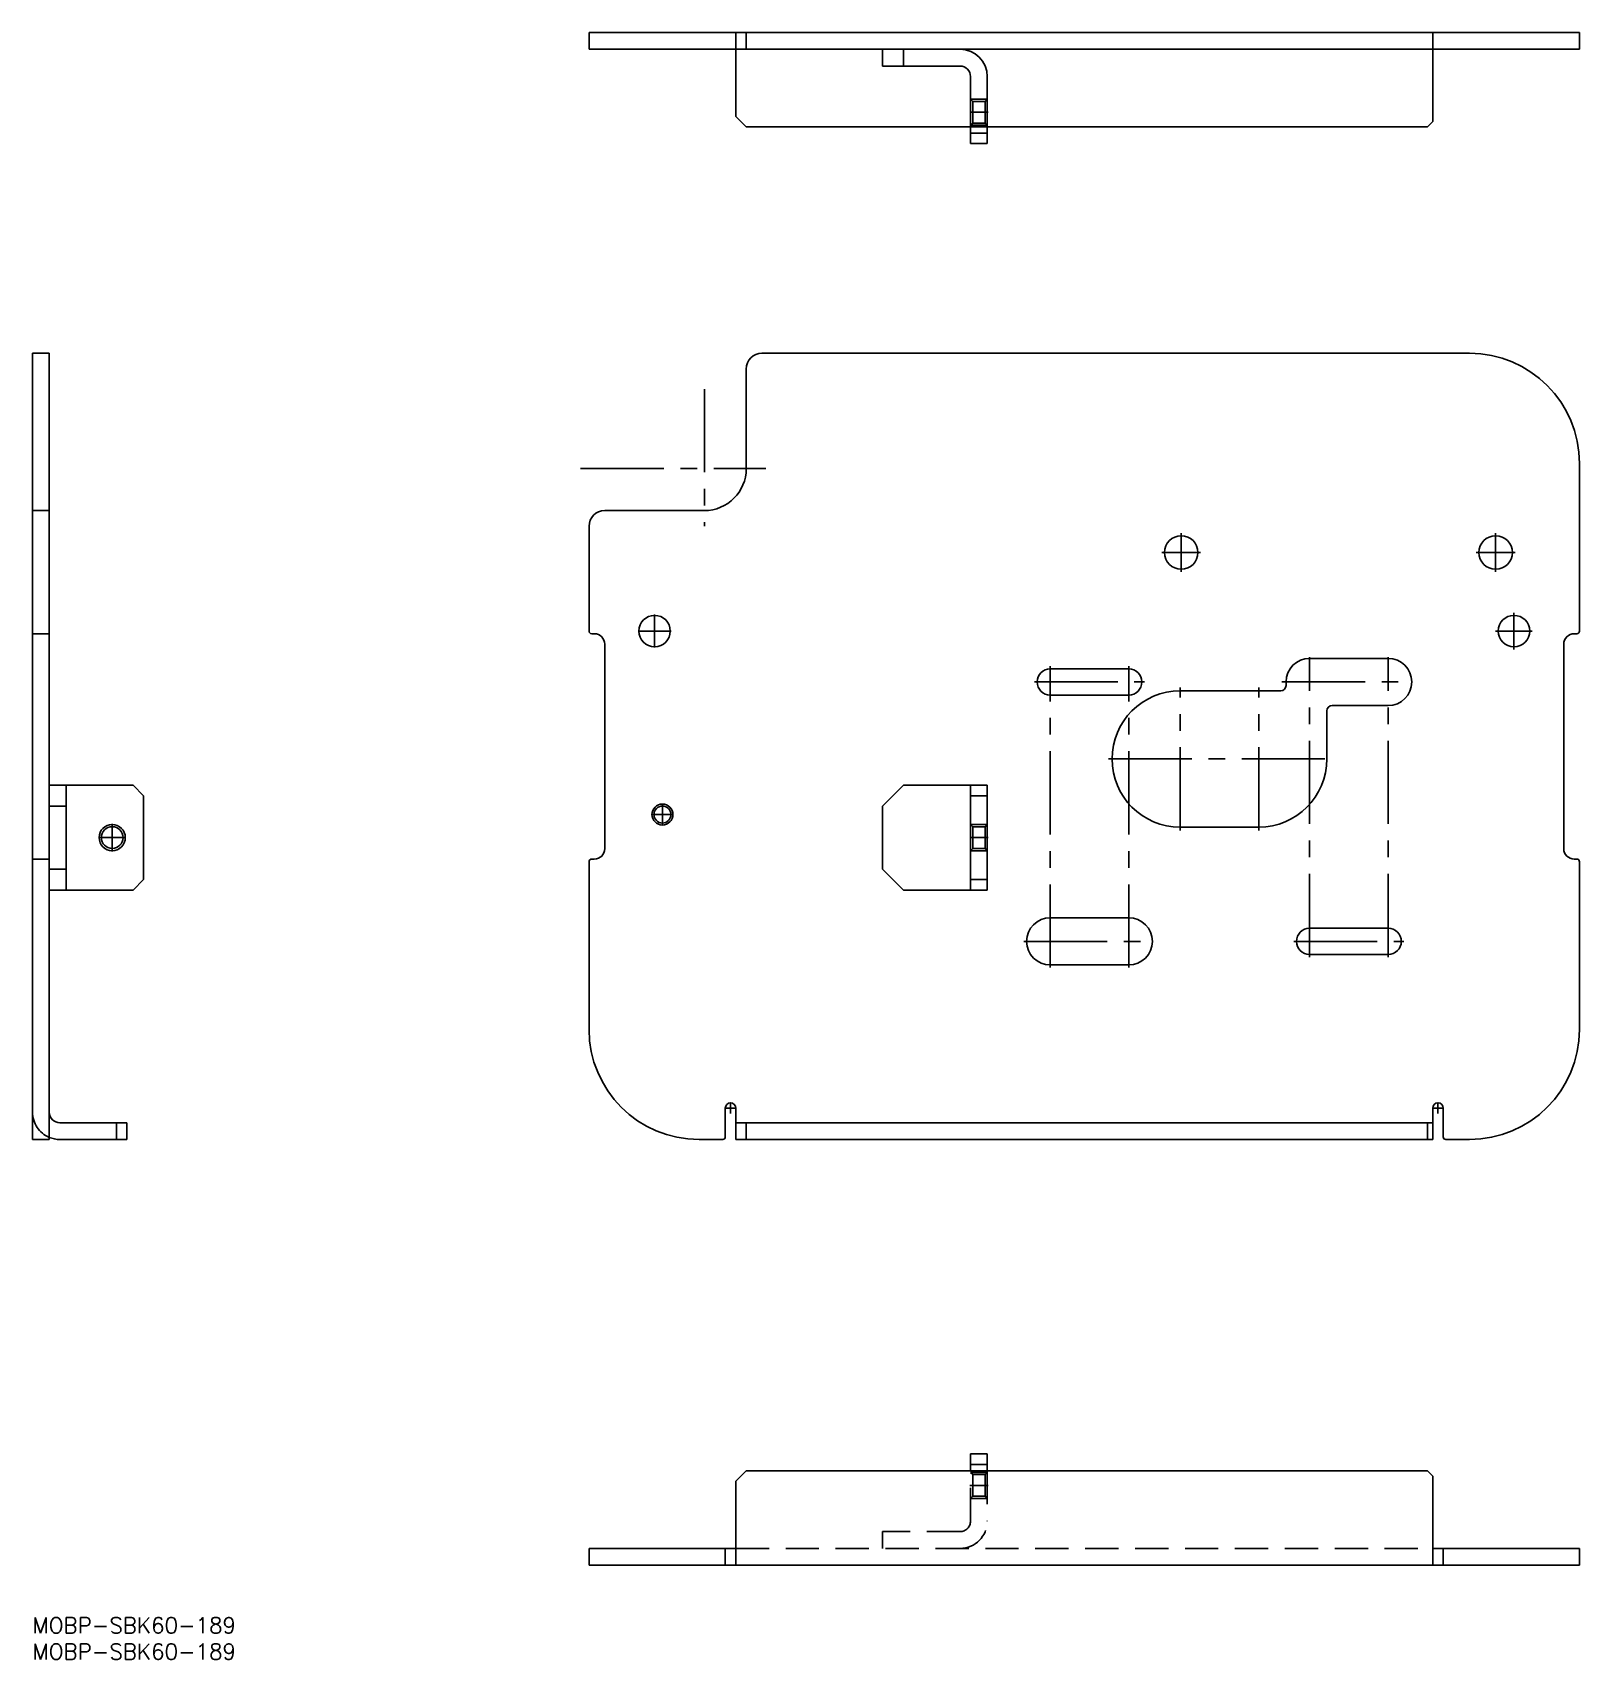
# Model space of a CAD drawing. Extents: x 0 to 295, y -8 to 302.
import ezdxf

# ---------------------------------------------------------------- set-up
doc = ezdxf.new("R2010")
doc.units = 0
doc.header["$LTSCALE"] = 0.5
doc.linetypes.add('CENTER', pattern=[50.8, 31.75, -6.35, 6.35, -6.35])
doc.linetypes.add('DASHED', pattern=[19.05, 12.7, -6.35])
for name, color, linetype in [('MSM_CENTER', 1, 'CENTER'), ('MSM_CONTINUOUS', 7, 'CONTINUOUS'), ('MSM_DASHED', 4, 'DASHED'), ('MSM_NARROW', 5, 'CONTINUOUS'), ('MSM_PART_NUMBER', 7, 'CONTINUOUS')]:
    doc.layers.add(name, color=color, linetype=linetype)
doc.styles.get("Standard").update_dxf_attribs({"font": 'txt.shx', "height": 3, "bigfont": 'bigfont.shx'})

msp = doc.modelspace()

# ---------------------------------------------------------------- linework, layer by layer
at = {"layer": 'MSM_CENTER'}
for p, q in [((178.84, 287.2), (182.36, 287.2)), ((128.2, 234.373), (128.2, 208.213)), ((104.599, 219.2), (139.932, 219.2)), ((219.2, 199.5), (219.2, 206.9)), ((279.2, 199.5), (279.2, 206.9)), ((215.5, 203.2), (222.9, 203.2)), ((275.5, 203.2), (282.9, 203.2)), ((118.7, 185.05), (118.7, 191.35)), ((282.7, 184.7), (282.7, 191.7)), ((115.55, 188.2), (121.85, 188.2)), ((279.2, 188.2), (286.2, 188.2)), ((243.7, 126), (243.7, 183.225)), ((258.7, 126), (258.7, 183.225)), ((194.2, 124), (194.2, 181.5)), ((209.2, 124), (209.2, 181.5)), ((191.2, 178.5), (212.2, 178.5)), ((219, 150.15), (219, 177.45)), ((234, 150.15), (234, 177.45)), ((238.408, 178.5), (263.425, 178.5)), ((205.35, 163.8), (248.505, 163.8)), ((120.2, 151.1), (120.2, 155.3)), ((118.1, 153.2), (122.3, 153.2)), ((15.2, 146.175), (15.2, 151.425)), ((12.575, 148.8), (17.825, 148.8)), ((178.84, 148.8), (182.36, 148.8)), ((189.2, 129), (214.2, 129)), ((240.7, 129), (261.7, 129)), ((132.15, 97.2), (134.25, 97.2)), ((133.2, 96.15), (133.2, 98.25)), ((267.15, 97.2), (269.25, 97.2)), ((268.2, 96.15), (268.2, 98.25)), ((178.84, 25.2), (182.36, 25.2))]:
    msp.add_line(p, q, dxfattribs=at)
at = {"layer": 'MSM_CONTINUOUS'}
for p, q in [((106.2, 302.4), (106.2, 299.2)), ((295.2, 302.4), (106.2, 302.4)), ((136.2, 302.4), (136.2, 299.2)), ((295.2, 302.4), (295.2, 299.2)), ((295.2, 299.2), (106.2, 299.2)), ((134.2, 299.2), (134.2, 286.4)), ((162.2, 296), (162.2, 299.2)), ((166.2, 299.2), (166.2, 296)), ((267.2, 299.2), (267.2, 285.4)), ((162.2, 296), (177, 296)), ((179, 281.2), (179, 294)), ((182.2, 281.2), (182.2, 294)), ((136.2, 284.4), (134.2, 286.4)), ((136.2, 284.4), (179, 284.4)), ((179, 283.2), (182.2, 283.2)), ((182.2, 284.4), (266.2, 284.4)), ((267.2, 285.4), (266.2, 284.4)), ((179, 281.2), (182.2, 281.2)), ((0, 241.2), (3.2, 241.2)), ((0, 241.2), (0, 91.2)), ((3.2, 241.2), (3.2, 91.2)), ((274.2, 241.2), (139.2, 241.2)), ((136.2, 238.2), (136.2, 219.2)), ((295.2, 188.2), (295.2, 220.2)), ((0, 211.2), (3.2, 211.2)), ((128.2, 211.2), (109.2, 211.2)), ((106.2, 208.2), (106.2, 188.2)), ((0, 187.7), (3.2, 187.7)), ((106.7, 187.7), (107.2, 187.7)), ((294.2, 187.7), (294.7, 187.7)), ((109.2, 185.7), (109.2, 146.7)), ((292.2, 146.7), (292.2, 185.7)), ((209.2, 181), (194.2, 181)), ((258.7, 183), (243.7, 183)), ((239.2, 178.5), (239.2, 177.8)), ((194.2, 176), (209.2, 176)), ((238.2, 176.8), (219, 176.8)), ((248, 174), (258.7, 174)), ((247, 163.8), (247, 173)), ((3.2, 158.8), (19.2, 158.8)), ((6.4, 138.8), (6.4, 158.8)), ((21.2, 156.8), (19.2, 158.8)), ((162.2, 154.8), (166.2, 158.8)), ((166.2, 158.8), (182.2, 158.8)), ((179, 138.8), (179, 158.8)), ((182.2, 138.8), (182.2, 158.8)), ((21.2, 140.8), (21.2, 156.8)), ((179, 156.8), (182.2, 156.8)), ((6.4, 154.8), (3.2, 154.8)), ((162.2, 142.8), (162.2, 154.8)), ((219, 150.8), (234, 150.8)), ((0, 144.7), (3.2, 144.7)), ((3.2, 142.8), (6.4, 142.8)), ((106.2, 144.2), (106.2, 112.2)), ((107.2, 144.7), (106.7, 144.7)), ((166.2, 138.8), (162.2, 142.8)), ((294.7, 144.7), (294.2, 144.7)), ((295.2, 112.2), (295.2, 144.2)), ((19.2, 138.8), (21.2, 140.8)), ((179, 140.8), (182.2, 140.8)), ((3.2, 138.8), (19.2, 138.8)), ((166.2, 138.8), (182.2, 138.8)), ((209.2, 133.5), (194.2, 133.5)), ((258.7, 131.5), (243.7, 131.5)), ((194.2, 124.5), (209.2, 124.5)), ((243.7, 126.5), (258.7, 126.5)), ((132.2, 91.7), (132.2, 97.2)), ((134.2, 97.2), (134.2, 91.2)), ((267.2, 97.2), (267.2, 91.2)), ((269.2, 97.2), (269.2, 91.7)), ((18, 94.4), (5.2, 94.4)), ((16, 94.4), (16, 91.2)), ((18, 94.4), (18, 91.2)), ((267.2, 94.4), (134.2, 94.4)), ((136.2, 94.4), (136.2, 91.2)), ((266.2, 94.4), (266.2, 91.2)), ((0, 91.2), (3.2, 91.2)), ((18, 91.2), (5.2, 91.2)), ((127.2, 91.2), (131.7, 91.2)), ((267.2, 91.2), (134.2, 91.2)), ((269.7, 91.2), (274.2, 91.2)), ((179, 28), (179, 31.2)), ((179, 31.2), (182.2, 31.2)), ((182.2, 28), (182.2, 31.2)), ((136.2, 28), (134.2, 26)), ((136.2, 28), (266.2, 28)), ((179, 29.2), (182.2, 29.2)), ((267.2, 27), (266.2, 28)), ((134.2, 26), (134.2, 10)), ((267.2, 27), (267.2, 10)), ((106.2, 13.2), (134.2, 13.2)), ((106.2, 10), (106.2, 13.2)), ((132.2, 10), (132.2, 13.2)), ((267.2, 13.2), (295.2, 13.2)), ((269.2, 10), (269.2, 13.2)), ((295.2, 10), (295.2, 13.2)), ((106.2, 10), (295.2, 10))]:
    msp.add_line(p, q, dxfattribs=at)
for centre, radius in [((219.2, 203.2), 3.2), ((279.2, 203.2), 3.2), ((118.7, 188.2), 3), ((282.7, 188.2), 3), ((120.2, 153.2), 1.621), ((15.2, 148.8), 2.067)]:
    msp.add_circle(centre, radius, dxfattribs=at)
for centre, radius, start, end in [((177, 294), 5.2, 0, 90), ((177, 294), 2, 0, 90), ((139.2, 238.2), 3, 90, 180), ((274.2, 220.2), 21, 0, 90), ((128.2, 219.2), 8, 270, 0), ((109.2, 208.2), 3, 90, 180), ((106.7, 188.2), 0.5, 180, 270), ((107.2, 185.7), 2, 0, 90), ((294.2, 185.7), 2, 90, 180), ((294.7, 188.2), 0.5, 270, 0), ((194.2, 178.5), 2.5, 90, 270), ((209.2, 178.5), 2.5, 270, 90), ((243.7, 178.5), 4.5, 90, 180), ((258.7, 178.5), 4.5, 270, 90), ((238.2, 177.8), 1, 270, 0), ((219, 163.8), 13, 90, 270), ((248, 173), 1, 90, 180), ((234, 163.8), 13, 270, 0), ((107.2, 146.7), 2, 270, 0), ((294.2, 146.7), 2, 180, 270), ((106.7, 144.2), 0.5, 90, 180), ((294.7, 144.2), 0.5, 0, 90), ((194.2, 129), 4.5, 90, 270), ((209.2, 129), 4.5, 270, 90), ((243.7, 129), 2.5, 90, 270), ((258.7, 129), 2.5, 270, 90), ((127.2, 112.2), 21, 180, 270), ((274.2, 112.2), 21, 270, 0), ((5.2, 96.4), 2, 180, 270), ((133.2, 97.2), 1, 0, 180), ((268.2, 97.2), 1, 0, 180), ((5.2, 96.4), 5.2, 247.38014, 270), ((131.7, 91.7), 0.5, 270, 0), ((269.7, 91.7), 0.5, 180, 270)]:
    msp.add_arc(centre, radius, start, end, dxfattribs=at)
at = {"layer": 'MSM_DASHED'}
for p, q in [((134.2, 302.4), (134.2, 299.2)), ((267.2, 302.4), (267.2, 299.2)), ((179.433, 289.267), (179, 289.7)), ((182.2, 289.7), (179, 289.7)), ((181.767, 289.267), (179.433, 289.267)), ((179.433, 289.267), (179.433, 285.133)), ((182.2, 289.7), (181.767, 289.267)), ((181.767, 289.267), (181.767, 285.133)), ((179, 284.7), (179.433, 285.133)), ((182.2, 284.7), (179, 284.7)), ((179, 284.4), (182.2, 284.4)), ((179.433, 285.133), (181.767, 285.133)), ((181.767, 285.133), (182.2, 284.7)), ((179.433, 150.867), (179, 151.3)), ((182.2, 151.3), (179, 151.3)), ((181.767, 150.867), (179.433, 150.867)), ((179.433, 150.867), (179.433, 146.733)), ((182.2, 151.3), (181.767, 150.867)), ((181.767, 150.867), (181.767, 146.733)), ((179, 146.3), (179.433, 146.733)), ((182.2, 146.3), (179, 146.3)), ((179.433, 146.733), (181.767, 146.733)), ((181.767, 146.733), (182.2, 146.3)), ((179, 18.4), (179, 28)), ((182.2, 28), (182.2, 18.4)), ((179.433, 27.267), (179, 27.7)), ((182.2, 27.7), (179, 27.7)), ((181.767, 27.267), (179.433, 27.267)), ((179.433, 27.267), (179.433, 23.133)), ((182.2, 27.7), (181.767, 27.267)), ((181.767, 27.267), (181.767, 23.133)), ((179, 22.7), (179.433, 23.133)), ((182.2, 22.7), (179, 22.7)), ((179.433, 23.133), (181.767, 23.133)), ((181.767, 23.133), (182.2, 22.7)), ((177, 16.4), (162.2, 16.4)), ((162.2, 13.2), (162.2, 16.4)), ((134.2, 13.2), (267.2, 13.2))]:
    msp.add_line(p, q, dxfattribs=at)
for centre, radius, start, end in [((5.2, 96.4), 5.2, 180, 247.38014), ((177, 18.4), 2, 270, 0), ((177, 18.4), 5.2, 270, 0)]:
    msp.add_arc(centre, radius, start, end, dxfattribs=at)
at = {"layer": 'MSM_NARROW'}
for centre, radius in [((120.2, 153.2), 2), ((15.2, 148.8), 2.5)]:
    msp.add_circle(centre, radius, dxfattribs=at)

# ---------------------------------------------------------------- texts
at = {"layer": 'MSM_PART_NUMBER'}
for p in [(0, -3), (0, -8)]:
    msp.add_text('MOBP-SBK60-189', height=3, dxfattribs=at).set_placement(p)

doc.saveas('drawing.dxf')
